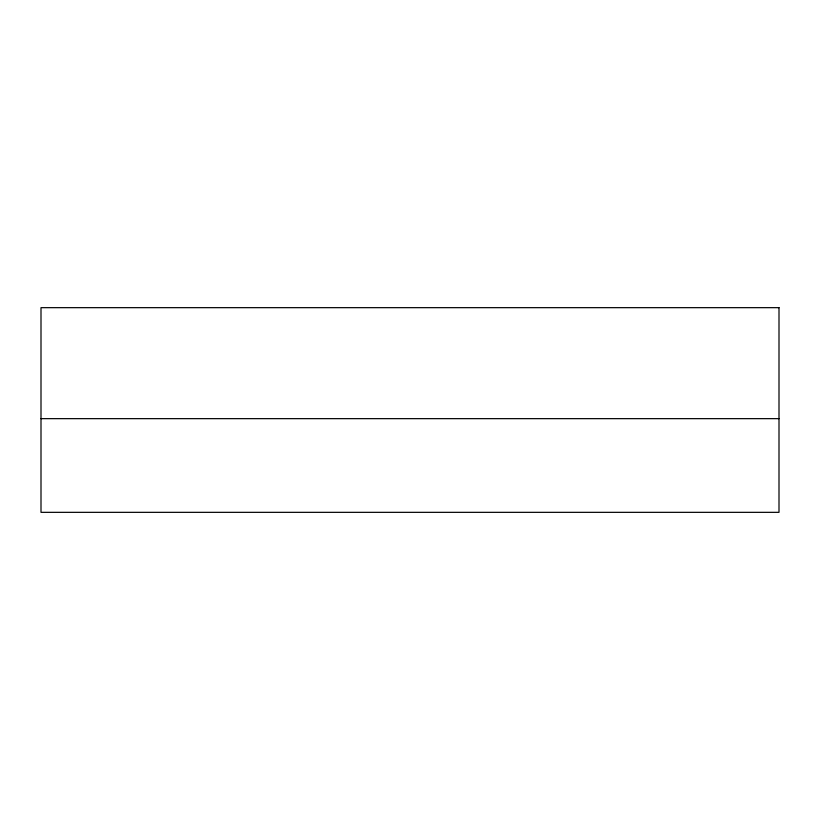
<?xml version="1.0" encoding="UTF-8"?>
<svg xmlns="http://www.w3.org/2000/svg" width="820" height="820" viewBox="0 0 820 820"><rect width="100%" height="100%" fill="white"/><g stroke="black" fill="none" stroke-linecap="round" stroke-linejoin="round"><path stroke-width="1.23" d="M41 418.651L779 418.651M779 307.664L41 307.664L41 512.336L779 512.336L779 307.664"/></g></svg>
